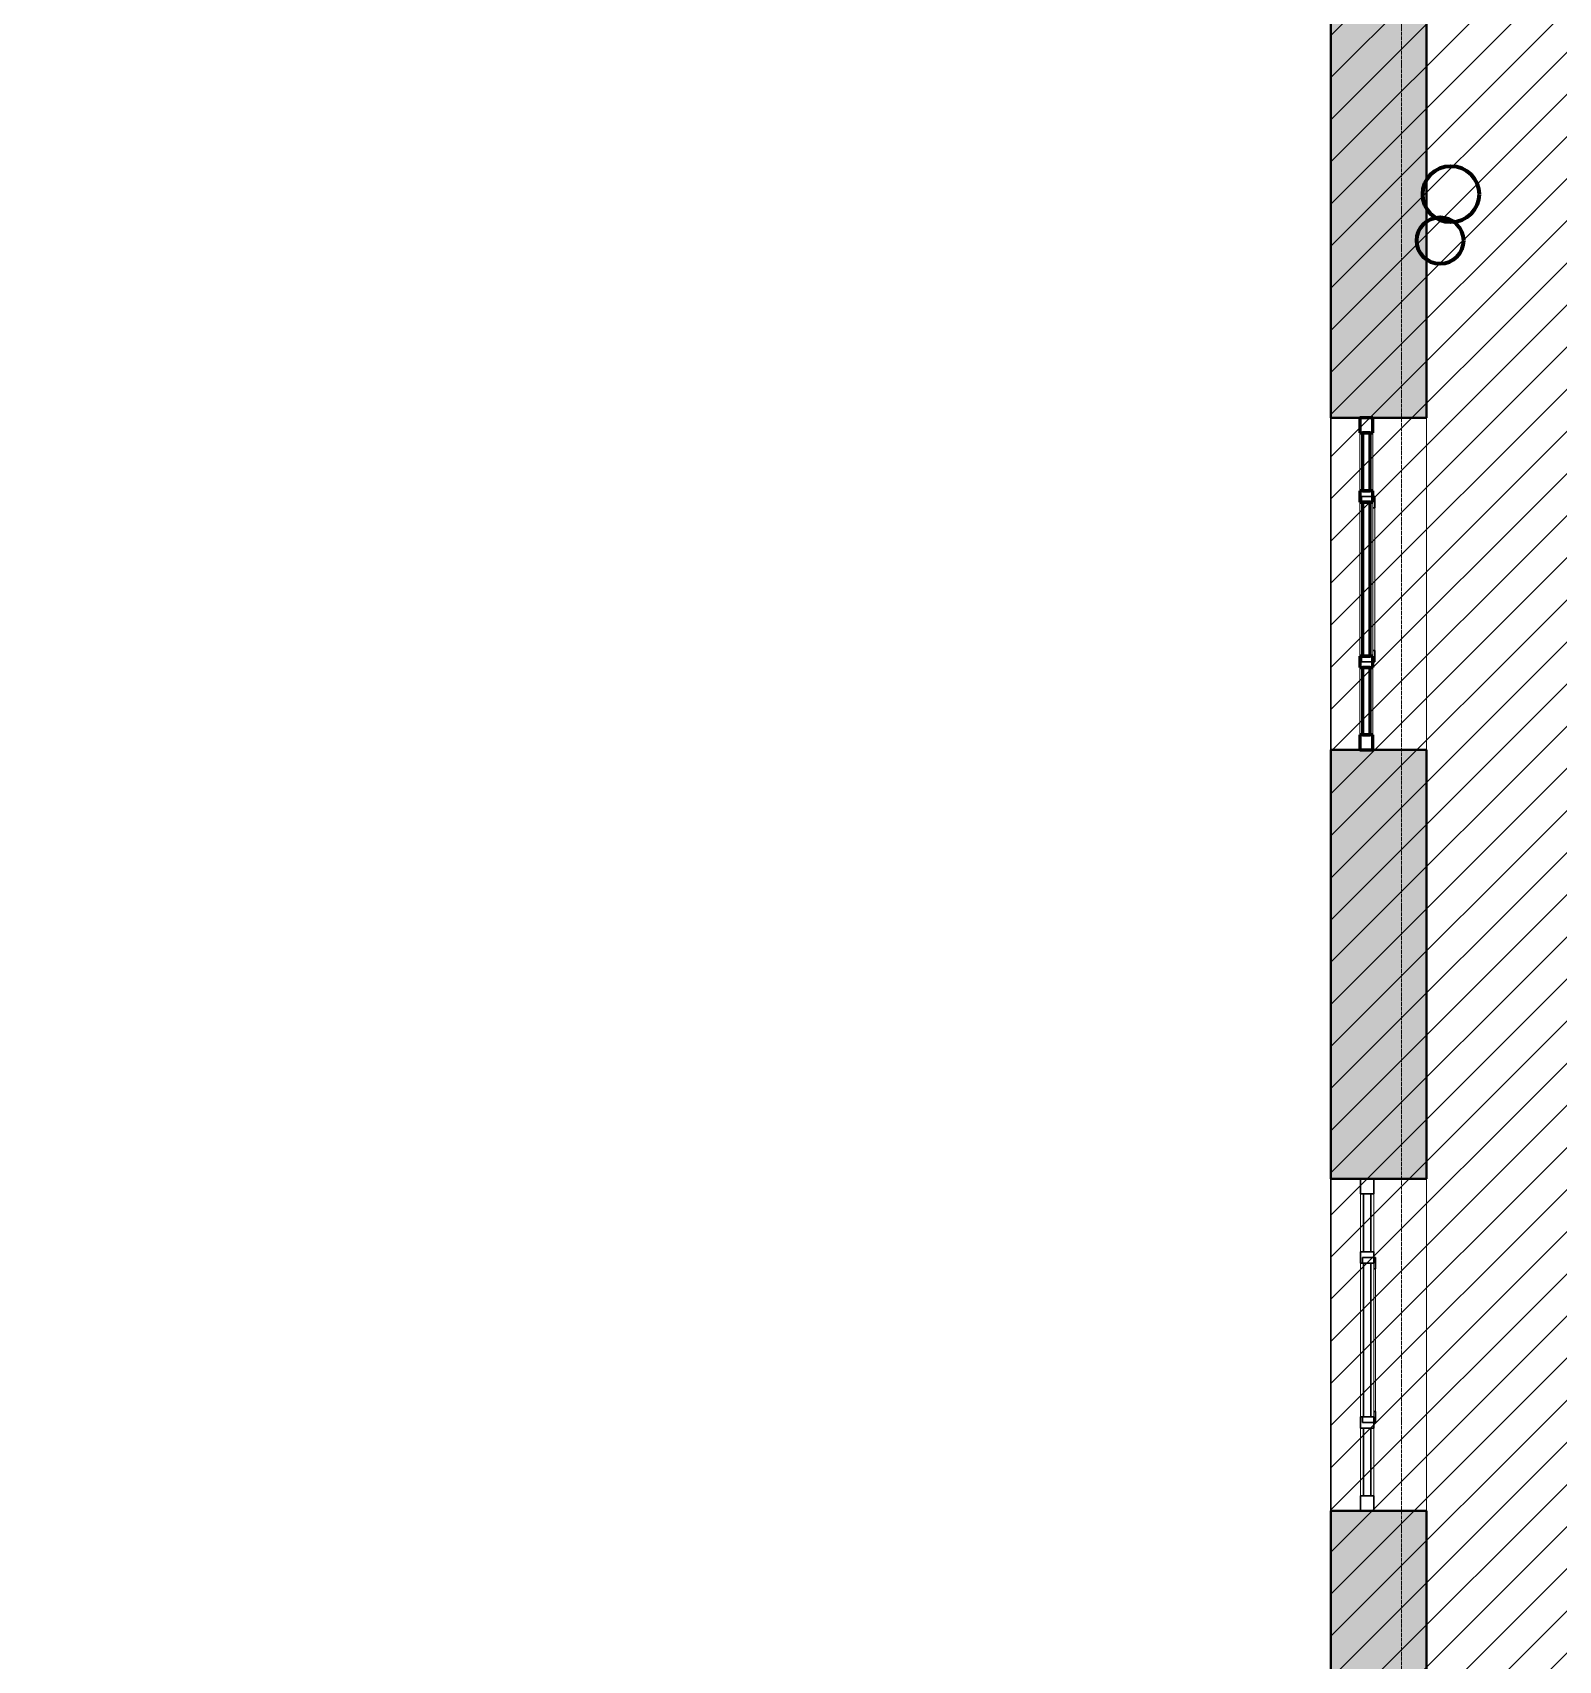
# Model space of a CAD drawing. Header units: millimetres. Extents: x -11886 to 379896, y -8130 to 47743.
# Drawn here: x 255094 to 263223, y 25413 to 34089 of the extents above; entities that cross this region are included whole.
import ezdxf

# ---------------------------------------------------------------- set-up
doc = ezdxf.new("R2010")
doc.units = ezdxf.units.MM
for name, pattern in [('ADSK_Линия сетки', [25, 20, -2.5, 0, -2.5]), ('ADSK_Сверху', [4.5, 3, -1.5]), ('ADSK_Снесено', [4.5, 3, -1.5])]:
    doc.linetypes.add(name, pattern=pattern)
for name, color, linetype, lineweight, true_color in [('_ Окна', 5, 'Continuous', 30, 0x0000ff), ('Витраж', 5, 'Continuous', 18, 0x0000ff), ('Окна', 5, 'Continuous', 18, 0x0000ff), ('Панели витража', 5, 'Continuous', 18, 0x0000ff), ('планы со стояками отопление_dwg', 7, 'Continuous', 9, 0x767676), ('Стены наружные', 1, 'ADSK_Снесено', 18, 0xff0000)]:
    doc.layers.add(name, color=color, linetype=linetype, lineweight=lineweight, true_color=true_color)
doc.layers.add('Оси', color=7, linetype='Continuous', lineweight=9)
doc.layers.add('стояки', color=7, linetype='Continuous', lineweight=9)

# ---------------------------------------------------------------- blocks, each defined once
blk = doc.blocks.new('Прямоугольный импост - 70х20_60мм-1426008-03 План 3-го этажа')
at = {"layer": 'Витраж', "color": 161, "linetype": 'ADSK_Сверху', "true_color": 0xaaaaff}
for p, q in [((46262.9, 23835.5), (46192.9, 23835.5)), ((46192.9, 23755.5), (46192.9, 23835.5)), ((46262.9, 23755.5), (46262.9, 23835.5)), ((46192.9, 23415.5), (46192.9, 23445.5)), ((46262.9, 23415.5), (46262.9, 23445.5))]:
    blk.add_line(p, q, dxfattribs=at)
blk = doc.blocks.new('Прямоугольный импост - 70х20_60мм-1424475-03 План 3-го этажа')
at = {"layer": 'Витраж', "color": 161, "linetype": 'ADSK_Сверху', "true_color": 0xaaaaff}
for p, q in [((-80, 35), (0, 35)), ((0, 35), (0, -35)), ((0, -35), (-80, -35))]:
    blk.add_line(p, q, dxfattribs=at)
blk = doc.blocks.new('Прямоугольный импост - 70х20_60мм-1424476-03 План 3-го этажа')
at = {"layer": 'Витраж', "color": 161, "linetype": 'ADSK_Сверху', "true_color": 0xaaaaff}
for p, q in [((0, 35), (-80, 35)), ((0, -35), (0, 35)), ((-80, -35), (0, -35))]:
    blk.add_line(p, q, dxfattribs=at)
blk = doc.blocks.new('Прямоугольный импост - 70х20_60мм-1225111-03 План 3-го этажа')
at = {"layer": 'Витраж', "color": 161, "linetype": 'ADSK_Сверху', "true_color": 0xaaaaff}
for p, q in [((40144.1, 2341.7), (40114.1, 2341.7)), ((40144.1, 2271.7), (40114.1, 2271.7)), ((40994.1, 2341.7), (40964.1, 2341.7)), ((40994.1, 2271.7), (40964.1, 2271.7))]:
    blk.add_line(p, q, dxfattribs=at)
blk = doc.blocks.new('Витраж-тент со смещением вовне - 60мм 30 сдвиг-1466942-03 План 3-го этажа')
at = {"layer": '_ Окна', "color": 161, "linetype": 'ADSK_Сверху', "true_color": 0xaaaaff}
for p, q in [((-440, 25), (-440, -45)), ((-440, 25), (-410, 25)), ((-440, -45), (-440, 25)), ((440, 25), (410, 25)), ((440, -45), (440, 25)), ((440, -45), (440, 25)), ((-380, -45), (-440, -45)), ((-380, -35), (-380, -45)), ((380, -35), (380, -45)), ((380, -45), (440, -45))]:
    blk.add_line(p, q, dxfattribs=at)
at = {"layer": 'Окна', "color": 161, "linetype": 'ADSK_Сверху', "true_color": 0xaaaaff}
blk.add_line((-380, -45), (380, -45), dxfattribs=at)
blk = doc.blocks.new('Прямоугольный импост - 70х20_60мм-1225113-03 План 3-го этажа')
at = {"layer": 'Витраж', "color": 161, "linetype": 'ADSK_Сверху', "true_color": 0xaaaaff}
for p, q in [((41024.1, 2341.7), (40994.1, 2341.7)), ((41024.1, 2271.7), (40994.1, 2271.7)), ((41464.1, 2341.7), (41384.1, 2341.7)), ((41464.1, 2271.7), (41384.1, 2271.7)), ((41464.1, 2271.7), (41464.1, 2341.7))]:
    blk.add_line(p, q, dxfattribs=at)
blk = doc.blocks.new('Прямоугольный импост - 70х60мм-1424473-03 План 3-го этажа')
at = {"layer": 'Витраж', "color": 161, "linetype": 'ADSK_Сверху', "true_color": 0xaaaaff}
for p, q in [((-30, 35), (30, 35)), ((30, -35), (-30, -35))]:
    blk.add_line(p, q, dxfattribs=at)
blk = doc.blocks.new('Прямоугольный импост - 70х60мм-1225009-03 План 3-го этажа')
at = {"layer": 'Витраж', "color": 161, "linetype": 'ADSK_Сверху', "true_color": 0xaaaaff}
for p, q in [((41024.1, 2341.7), (41024.1, 2271.7)), ((41384.1, 2341.7), (41024.1, 2341.7)), ((41384.1, 2271.7), (41024.1, 2271.7)), ((41384.1, 2271.7), (41384.1, 2341.7))]:
    blk.add_line(p, q, dxfattribs=at)
blk = doc.blocks.new('Прямоугольный импост - 70х60мм-1426010-03 План 3-го этажа')
at = {"layer": 'Витраж', "color": 161, "linetype": 'ADSK_Сверху', "true_color": 0xaaaaff}
for p, q in [((46262.9, 23755.5), (46192.9, 23755.5)), ((46192.9, 23445.5), (46192.9, 23755.5)), ((46262.9, 23445.5), (46262.9, 23755.5)), ((46192.9, 23445.5), (46262.9, 23445.5))]:
    blk.add_line(p, q, dxfattribs=at)
blk = doc.blocks.new('Прямоугольный импост - 70х60мм-1242018-03 План 3-го этажа')
at = {"layer": 'Витраж', "color": 161, "linetype": 'ADSK_Сверху', "true_color": 0xaaaaff}
for p, q in [((40144.1, 2341.7), (40144.1, 2271.7)), ((40964.1, 2341.7), (40144.1, 2341.7)), ((40964.1, 2271.7), (40144.1, 2271.7)), ((40964.1, 2271.7), (40964.1, 2341.7))]:
    blk.add_line(p, q, dxfattribs=at)
blk = doc.blocks.new('Системная панель - _AR_Стекло_40мм_привязка по центру-V162-03 План 3-го этажа')
at = {"layer": 'Панели витража', "lineweight": 30}
for p, q in [((180, 20), (-180, 20)), ((-180, 20), (-180, -20)), ((180, -20), (180, 20)), ((-180, -20), (180, -20))]:
    blk.add_line(p, q, dxfattribs=at)
blk = doc.blocks.new('Прямоугольный импост - 70х40_60мм-V10-03 План 3-го этажа')
at = {"layer": 'Витраж'}
for p, q in [((41024.1, 2341.7), (41384.1, 2341.7)), ((41024.1, 2271.7), (41384.1, 2271.7))]:
    blk.add_line(p, q, dxfattribs=at)
blk = doc.blocks.new('Прямоугольный импост - 70х20_60мм-V163-03 План 3-го этажа')
at = {"layer": 'Витраж', "lineweight": 30}
for p, q in [((-80, 35), (0, 35)), ((-80, -35), (-80, 35)), ((0, 35), (0, -35)), ((0, -35), (-80, -35))]:
    blk.add_line(p, q, dxfattribs=at)
blk = doc.blocks.new('Прямоугольный импост - 70х20_60мм-V164-03 План 3-го этажа')
at = {"layer": 'Витраж', "lineweight": 30}
for p, q in [((0, 35), (-80, 35)), ((-80, 35), (-80, -35)), ((0, -35), (0, 35)), ((-80, -35), (0, -35))]:
    blk.add_line(p, q, dxfattribs=at)
blk = doc.blocks.new('Системная панель - _AR_Стекло_40мм_привязка по центру-V165-03 План 3-го этажа')
at = {"layer": 'Панели витража', "lineweight": 30}
for p, q in [((155, 20), (-155, 20)), ((-155, 20), (-155, -20)), ((155, -20), (155, 20)), ((-155, -20), (155, -20))]:
    blk.add_line(p, q, dxfattribs=at)
blk = doc.blocks.new('Прямоугольный импост - 70х40_60мм-1426009-03 План 3-го этажа')
at = {"layer": 'Витраж'}
for p, q in [((46192.9, 23755.5), (46192.9, 23445.5)), ((46262.9, 23755.5), (46262.9, 23445.5))]:
    blk.add_line(p, q, dxfattribs=at)
blk = doc.blocks.new('Системная панель - _AR_Стекло_40мм_привязка по центру-V166-03 План 3-го этажа')
at = {"layer": 'Панели витража', "lineweight": 30}
for p, q in [((410, 20), (-410, 20)), ((-410, 20), (-410, -20)), ((410, -20), (410, 20)), ((-410, -20), (410, -20))]:
    blk.add_line(p, q, dxfattribs=at)
blk = doc.blocks.new('Прямоугольный импост - 70х40_60мм-1229822-03 План 3-го этажа')
at = {"layer": 'Витраж'}
for p, q in [((40144.1, 2341.7), (40964.1, 2341.7)), ((40144.1, 2271.7), (40964.1, 2271.7))]:
    blk.add_line(p, q, dxfattribs=at)
blk = doc.blocks.new('Прямоугольный импост - 70х60мм-V167-03 План 3-го этажа')
at = {"layer": 'Витраж', "lineweight": 30}
for p, q in [((-30, 35), (30, 35)), ((-30, -35), (-30, 35)), ((30, 35), (30, -35)), ((30, -35), (-30, -35))]:
    blk.add_line(p, q, dxfattribs=at)
blk = doc.blocks.new('Системная панель - _AR_Стекло_40мм_привязка по центру-V168-03 План 3-го этажа')
at = {"layer": 'Панели витража', "color": 1, "lineweight": 60, "true_color": 0xff0000}
for p, q in [((180, 20), (-180, 20)), ((-180, 20), (-180, -20)), ((180, -20), (180, 20)), ((-180, -20), (180, -20))]:
    blk.add_line(p, q, dxfattribs=at)
blk = doc.blocks.new('Прямоугольный импост - 70х20_60мм-V169-03 План 3-го этажа')
at = {"layer": 'Витраж', "color": 1, "lineweight": 60, "true_color": 0xff0000}
for p, q in [((-80, 35), (0, 35)), ((-80, -35), (-80, 35)), ((0, 35), (0, -35)), ((0, -35), (-80, -35))]:
    blk.add_line(p, q, dxfattribs=at)
blk = doc.blocks.new('Прямоугольный импост - 70х20_60мм-V170-03 План 3-го этажа')
at = {"layer": 'Витраж', "color": 1, "lineweight": 60, "true_color": 0xff0000}
for p, q in [((0, 35), (-80, 35)), ((-80, 35), (-80, -35)), ((0, -35), (0, 35)), ((-80, -35), (0, -35))]:
    blk.add_line(p, q, dxfattribs=at)
blk = doc.blocks.new('Системная панель - _AR_Стекло_40мм_привязка по центру-V171-03 План 3-го этажа')
at = {"layer": 'Панели витража', "color": 1, "lineweight": 60, "true_color": 0xff0000}
for p, q in [((155, 20), (-155, 20)), ((-155, 20), (-155, -20)), ((155, -20), (155, 20)), ((-155, -20), (155, -20))]:
    blk.add_line(p, q, dxfattribs=at)
blk = doc.blocks.new('Системная панель - _AR_Стекло_40мм_привязка по центру-V172-03 План 3-го этажа')
at = {"layer": 'Панели витража', "color": 1, "lineweight": 60, "true_color": 0xff0000}
for p, q in [((410, 20), (-410, 20)), ((-410, 20), (-410, -20)), ((410, -20), (410, 20)), ((-410, -20), (410, -20))]:
    blk.add_line(p, q, dxfattribs=at)
blk = doc.blocks.new('Прямоугольный импост - 70х40_60мм-V68-03 План 3-го этажа')
at = {"layer": 'Витраж'}
for p, q in [((-6012, 10995.4), (-6012, 10175.4)), ((-5942, 10995.4), (-5942, 10175.4))]:
    blk.add_line(p, q, dxfattribs=at)
blk = doc.blocks.new('Прямоугольный импост - 70х60мм-V173-03 План 3-го этажа')
at = {"layer": 'Витраж', "color": 1, "lineweight": 60, "true_color": 0xff0000}
for p, q in [((-30, 35), (30, 35)), ((-30, -35), (-30, 35)), ((30, 35), (30, -35)), ((30, -35), (-30, -35))]:
    blk.add_line(p, q, dxfattribs=at)
blk = doc.blocks.new('планы со стояками отопление_dwg-1484427-03 План 3-го этажа')
at = {"layer": 'стояки', "color": 6, "lineweight": 80, "true_color": 0xff00ff}
blk.add_circle((217771.8, 356693.9), 149.9, dxfattribs=at)
at = {"layer": 'стояки', "color": 246, "lineweight": 80, "true_color": 0x7f001f}
blk.add_circle((217714.3, 356446.3), 124.3, dxfattribs=at)

msp = doc.modelspace()

# ---------------------------------------------------------------- hatches: boundary and pattern name
at = {"lineweight": 13, "true_color": 0x636466, "transparency": 33554559}
h = msp.add_hatch(dxfattribs=at)
h.set_pattern_fill('ANSI31', color=251, scale=50)
h.set_pattern_definition([(45, (215977.25, 85026.59), (-112.2532, 112.2532), [])])
h.paths.add_polyline_path([(265910.66, 8682.3), (272191.2, 8682.3), (272009.87, 43909.21), (262010.47, 43909.21), (262010.47, 21084.06), (262697.11, 21054.57), (262698.93, 11328.12), (216748.38, 11328.12), (216748.38, 8679.25), (216267.75, 8679.25), (216267.75, 456.79), (224250.25, 422.02), (224250.25, 2336.48), (234949.9, 2336.48), (234949.9, -2582.57), (247313.65, -2582.57), (247313.65, 2335.74), (258014.19, 2256.79), (258014.19, 300.23), (265910.66, 300.23)])
at = {"layer": 'Стены наружные', "linetype": 'Continuous', "true_color": 0xc0c0c0}
h = msp.add_hatch(color=9, dxfattribs=at)
h.paths.add_polyline_path([(262306.61, 21084.06), (262520.47, 21084.06), (262520.47, 22215.52), (262010.47, 22215.52), (262010.47, 21084.06)])
h.paths.add_polyline_path([(262399.83, 23985.52), (262520.47, 23985.52), (262520.47, 26210.51), (262010.47, 26210.51), (262010.47, 23985.52)])
h.paths.add_polyline_path([(262010.47, 27980.51), (262520.47, 27980.51), (262520.47, 30265.57), (262010.47, 30265.57), (262010.47, 29083.81)])
h.paths.add_polyline_path([(262010.47, 32035.57), (262520.47, 32035.57), (262520.47, 34281.62), (262010.47, 34281.62), (262010.47, 33578.46)])
h.paths.add_polyline_path([(262371.15, 36051.62), (262520.47, 36051.62), (262520.47, 43399.21), (262010.47, 43399.21), (262010.47, 36051.62), (262369.83, 36051.62)])

# ---------------------------------------------------------------- linework, layer by layer
at = {"color": 251, "lineweight": 30, "true_color": 0x636466}
msp.add_lwpolyline([(262010.47, 21084.06), (262010.47, 43909.21), (272009.87, 43909.21), (272191.2, 8682.3), (265910.66, 8682.3), (265910.66, 300.23), (258014.19, 300.23), (258014.19, 2256.79), (247213.23, 2336.48), (247313.65, 2335.74), (247313.65, -2582.57), (234949.9, -2582.57), (234949.9, 2336.48), (224250.25, 2336.48), (224250.25, 422.02), (216267.75, 456.79), (216267.75, 8679.25)], dxfattribs=at)
at = {"layer": 'Оси', "linetype": 'ADSK_Линия сетки'}
msp.add_line((262387.16, -5309.21), (262387.16, 44684.79), dxfattribs=at)
at = {"layer": 'Стены наружные', "color": 18, "linetype": 'Continuous', "lineweight": 40, "true_color": 0x000000}
for p, q in [((262010.47, 34281.62), (262010.47, 32035.57)), ((262520.47, 32035.57), (262520.47, 34281.62)), ((262010.47, 32035.57), (262520.47, 32035.57)), ((262010.47, 30265.57), (262010.47, 27980.51)), ((262520.47, 30265.57), (262010.47, 30265.57)), ((262520.47, 27980.51), (262520.47, 30265.57)), ((262010.47, 27980.51), (262520.47, 27980.51)), ((262010.47, 26210.51), (262010.47, 23985.52)), ((262520.47, 26210.51), (262010.47, 26210.51)), ((262520.47, 23985.52), (262520.47, 26210.51))]:
    msp.add_line(p, q, dxfattribs=at)
at = {"layer": 'Стены наружные', "color": 18, "linetype": 'Continuous', "true_color": 0x000000}
for p, q in [((262010.47, 30265.57), (262010.47, 32035.57)), ((262520.47, 32035.57), (262520.47, 30265.57)), ((262010.47, 26210.51), (262010.47, 27980.51)), ((262520.47, 27980.51), (262520.47, 26210.51))]:
    msp.add_line(p, q, dxfattribs=at)

# ---------------------------------------------------------------- block references
at = {"layer": '_ Окна', "color": 161, "linetype": 'ADSK_Сверху', "true_color": 0xaaaaff, "rotation": 90.00000000000078}
for p in [(262199.49, 31175.57), (262204.34, 27120.51)]:
    msp.add_blockref('Витраж-тент со смещением вовне - 60мм 30 сдвиг-1466942-03 План 3-го этажа', p, dxfattribs=at)
at = {"layer": 'Витраж', "color": 161, "linetype": 'ADSK_Сверху', "true_color": 0xaaaaff}
for name, p in [('Прямоугольный импост - 70х20_60мм-1426008-03 План 3-го этажа', (215971.56, 8200.05)), ('Прямоугольный импост - 70х60мм-1426010-03 План 3-го этажа', (215971.56, 8200.05)), ('Прямоугольный импост - 70х20_60мм-1426008-03 План 3-го этажа', (215976.41, 4144.99)), ('Прямоугольный импост - 70х60мм-1426010-03 План 3-го этажа', (215976.41, 4144.99))]:
    msp.add_blockref(name, p, dxfattribs=at)
at = {"layer": 'Витраж', "color": 161, "linetype": 'ADSK_Сверху', "true_color": 0xaaaaff, "extrusion": (0, 0, -1), "rotation": 89.99999999999922}
for name, p in [('Прямоугольный импост - 70х20_60мм-1424475-03 План 3-го этажа', (-262199.49, 32035.57)), ('Прямоугольный импост - 70х60мм-1424473-03 План 3-го этажа', (-262199.49, 31615.57)), ('Прямоугольный импост - 70х60мм-1424473-03 План 3-го этажа', (-262199.49, 30735.57)), ('Прямоугольный импост - 70х20_60мм-1424475-03 План 3-го этажа', (-262204.34, 27980.51)), ('Прямоугольный импост - 70х60мм-1424473-03 План 3-го этажа', (-262204.34, 27560.51)), ('Прямоугольный импост - 70х60мм-1424473-03 План 3-го этажа', (-262204.34, 26680.51))]:
    msp.add_blockref(name, p, dxfattribs=at)
at = {"layer": 'Витраж', "extrusion": (0, 0, -1), "rotation": 89.99999999999922}
for name, p in [('Прямоугольный импост - 70х20_60мм-V169-03 План 3-го этажа', (-262199.49, 32035.57)), ('Прямоугольный импост - 70х60мм-V173-03 План 3-го этажа', (-262199.49, 31615.57)), ('Прямоугольный импост - 70х60мм-V173-03 План 3-го этажа', (-262199.49, 30735.57)), ('Прямоугольный импост - 70х20_60мм-V163-03 План 3-го этажа', (-262204.34, 27980.51)), ('Прямоугольный импост - 70х60мм-V167-03 План 3-го этажа', (-262204.34, 27560.51)), ('Прямоугольный импост - 70х60мм-V167-03 План 3-го этажа', (-262204.34, 26680.51))]:
    msp.add_blockref(name, p, dxfattribs=at)
at = {"layer": 'Витраж'}
for name, p in [('Прямоугольный импост - 70х40_60мм-1426009-03 План 3-го этажа', (215971.56, 8200.05)), ('Прямоугольный импост - 70х40_60мм-V68-03 План 3-го этажа', (268176.46, 20590.18)), ('Прямоугольный импост - 70х40_60мм-1426009-03 План 3-го этажа', (215976.41, 4144.99))]:
    msp.add_blockref(name, p, dxfattribs=at)
at = {"layer": 'Витраж', "color": 161, "linetype": 'ADSK_Сверху', "true_color": 0xaaaaff}
for name, p, rotation in [('Прямоугольный импост - 70х20_60мм-1225111-03 План 3-го этажа', (259892.81, 71729.67), 270.0000000000006), ('Прямоугольный импост - 70х60мм-1242018-03 План 3-го этажа', (259892.81, 71729.67), 270.0000000000006), ('Прямоугольный импост - 70х20_60мм-1225113-03 План 3-го этажа', (259892.81, 71729.67), 270.0000000000011), ('Прямоугольный импост - 70х60мм-1225009-03 План 3-го этажа', (259892.81, 71729.67), 270.0000000000011), ('Прямоугольный импост - 70х20_60мм-1424476-03 План 3-го этажа', (262199.49, 30265.57), 270.0000000000007), ('Прямоугольный импост - 70х20_60мм-1225111-03 План 3-го этажа', (259897.66, 67674.61), 270.0000000000006), ('Прямоугольный импост - 70х60мм-1242018-03 План 3-го этажа', (259897.66, 67674.61), 270.0000000000006), ('Прямоугольный импост - 70х20_60мм-1225113-03 План 3-го этажа', (259897.66, 67674.61), 270.0000000000011), ('Прямоугольный импост - 70х60мм-1225009-03 План 3-го этажа', (259897.66, 67674.61), 270.0000000000011), ('Прямоугольный импост - 70х20_60мм-1424476-03 План 3-го этажа', (262204.34, 26210.51), 270.0000000000007)]:
    msp.add_blockref(name, p, dxfattribs=dict(at, rotation=rotation))
at = {"layer": 'Витраж'}
for name, p, rotation in [('Прямоугольный импост - 70х40_60мм-V10-03 План 3-го этажа', (259892.81, 71729.67), 270.0000000000011), ('Прямоугольный импост - 70х20_60мм-V170-03 План 3-го этажа', (262199.49, 30265.57), 270.0000000000007), ('Прямоугольный импост - 70х40_60мм-1229822-03 План 3-го этажа', (259897.66, 67674.61), 270.0000000000006), ('Прямоугольный импост - 70х40_60мм-V10-03 План 3-го этажа', (259897.66, 67674.61), 270.0000000000011), ('Прямоугольный импост - 70х20_60мм-V164-03 План 3-го этажа', (262204.34, 26210.51), 270.0000000000007)]:
    msp.add_blockref(name, p, dxfattribs=dict(at, rotation=rotation))
at = {"layer": 'Панели витража', "rotation": 90.00000000000078}
for name, p in [('Системная панель - _AR_Стекло_40мм_привязка по центру-V171-03 План 3-го этажа', (262199.49, 31800.57)), ('Системная панель - _AR_Стекло_40мм_привязка по центру-V172-03 План 3-го этажа', (262199.49, 31175.57)), ('Системная панель - _AR_Стекло_40мм_привязка по центру-V168-03 План 3-го этажа', (262199.49, 30525.57)), ('Системная панель - _AR_Стекло_40мм_привязка по центру-V165-03 План 3-го этажа', (262204.34, 27745.51)), ('Системная панель - _AR_Стекло_40мм_привязка по центру-V166-03 План 3-го этажа', (262204.34, 27120.51)), ('Системная панель - _AR_Стекло_40мм_привязка по центру-V162-03 План 3-го этажа', (262204.34, 26470.51))]:
    msp.add_blockref(name, p, dxfattribs=at)
at = {"layer": 'планы со стояками отопление_dwg', "color": 6, "true_color": 0xff00ff}
msp.add_blockref('планы со стояками отопление_dwg-1484427-03 План 3-го этажа', (44878.56, -323466.25), dxfattribs=at)

doc.saveas('drawing.dxf')
